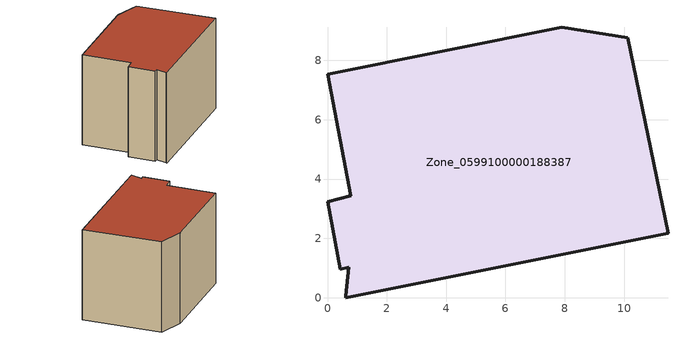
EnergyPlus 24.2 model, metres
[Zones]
Zone_0599100000188387
 floor ground (C_G): 0,7.54 7.9,9.12 10.13,8.77 11.48,2.17 0.62,0 0.61,0.06 0.72,1.02 0.44,0.96 0,3.24 0.78,3.44 z0
 wall outside (C_F): 7.9,9.12 0,7.54 0.78,3.44 0,3.24 0.44,0.96 0.72,1.02 0.61,0.06 0.62,0 11.48,2.17 10.13,8.77 7.9,9.12 z0:7.91
 roof outside (C_R): 0.61,0.06 0.62,0 11.48,2.17 10.13,8.77 7.9,9.12 0,7.54 0.78,3.44 0,3.24 0.44,0.96 0.72,1.02 z7.91
[BUILDING]
Pand.0599100000188387: North Axis=0; Terrain=City; Loads Convergence Tolerance Value=0.04; Temperature Convergence Tolerance Value=0.4; Solar Distribution=FullExterior; Maximum Number of Warmup Days=25; Minimum Number of Warmup Days=1
[Site:Location]
Rotterdam.The.Hague.AP_ZH_NLD Design_Conditions: Latitude=51.96; Longitude=4.45; Time Zone=1; Elevation=-4.5
[SITE:GROUNDTEMPERATURE:BUILDINGSURFACE]
18, 18, 18, 18, 18, 18, 18, 18, 18, 18, 18, 18
[MATERIAL] Thermal Absorptance=0.9; Solar Absorptance=0.7; Visible Absorptance=0.7
Name | Roughness | Thickness | Conductivity | Density | Specific Heat
G.D.1965 | MediumSmooth | 0.15 | 1 | 540 | 1210
F.D.1965 | Rough | 0.3 | 0.857143 | 1920 | 840
R.D.1965 | MediumRough | 0.2 | 0.08 | 1500 | 1000
[CONSTRUCTION]
C_G: G.D.1965
C_F: F.D.1965
C_R: R.D.1965
[ZONE]
Zone_0599100000188387: Type=1; Multiplier=1; Ceiling Height=Autocalculate; Volume=Autocalculate; Floor Area=autocalculate; Part of Total Floor Area=Yes
[ZONEINFILTRATION:DESIGNFLOWRATE]
Infil_Zone_0599100000188387: Zone or ZoneList or Space or SpaceList=Zone_0599100000188387; Schedule=AlwaysOn; Design Flow Rate Calculation Method=Flow/Area; Flow Rate per Floor Area=0.0042; Constant Term Coefficient=1; Temperature Term Coefficient=0; Velocity Term Coefficient=0; Velocity Squared Term Coefficient=0
[HVACTEMPLATE:ZONE:IDEALLOADSAIRSYSTEM]
Zone_0599100000188387: Maximum Heating Supply Air Temperature=50; Minimum Cooling Supply Air Temperature=13; Maximum Heating Supply Air Humidity Ratio=0.0156; Minimum Cooling Supply Air Humidity Ratio=0.0077; Heating Limit=NoLimit; Cooling Limit=NoLimit; Dehumidification Control Type=ConstantSensibleHeatRatio; Cooling Sensible Heat Ratio=0.7; Dehumidification Setpoint=60; Humidification Control Type=None; Humidification Setpoint=30; Outdoor Air Method=None; Outdoor Air Flow Rate per Person=0.00944; Outdoor Air Flow Rate per Zone Floor Area=0; Outdoor Air Flow Rate per Zone=0; Demand Controlled Ventilation Type=None; Outdoor Air Economizer Type=NoEconomizer; Heat Recovery Type=None; Sensible Heat Recovery Effectiveness=0.7; Latent Heat Recovery Effectiveness=0.65
[ZONECONTROL:THERMOSTAT]
ThermostatControl_Zone_0599100000188387: Zone or ZoneList=Zone_0599100000188387; Control Type Schedule=DualSetpointControlType; Control 1=Thermostat_Zone_0599100000188387; Temperature Difference Between Cutout And Setpoint=0
[THERMOSTATSETPOINT:DUALSETPOINT]
Thermostat_Zone_0599100000188387: Heating Setpoint Temperature Schedule=HeatingSetpoint_Zone_0599100000188387; Cooling Setpoint Temperature Schedule=CoolingSetpoint_Zone_0599100000188387
[SCHEDULE:COMPACT]
HeatingSetpoint_Zone_0599100000188387: Through: 12/31, For: AllDays, Until: 24:00, 21
CoolingSetpoint_Zone_0599100000188387: Through: 12/31, For: AllDays, Until: 24:00, 24
DualSetpointControlType: Through: 12/31, For: AllDays, Until: 24:00, 4
AlwaysOn: Through: 12/31, For: AllDays, Until: 24:00, 1
